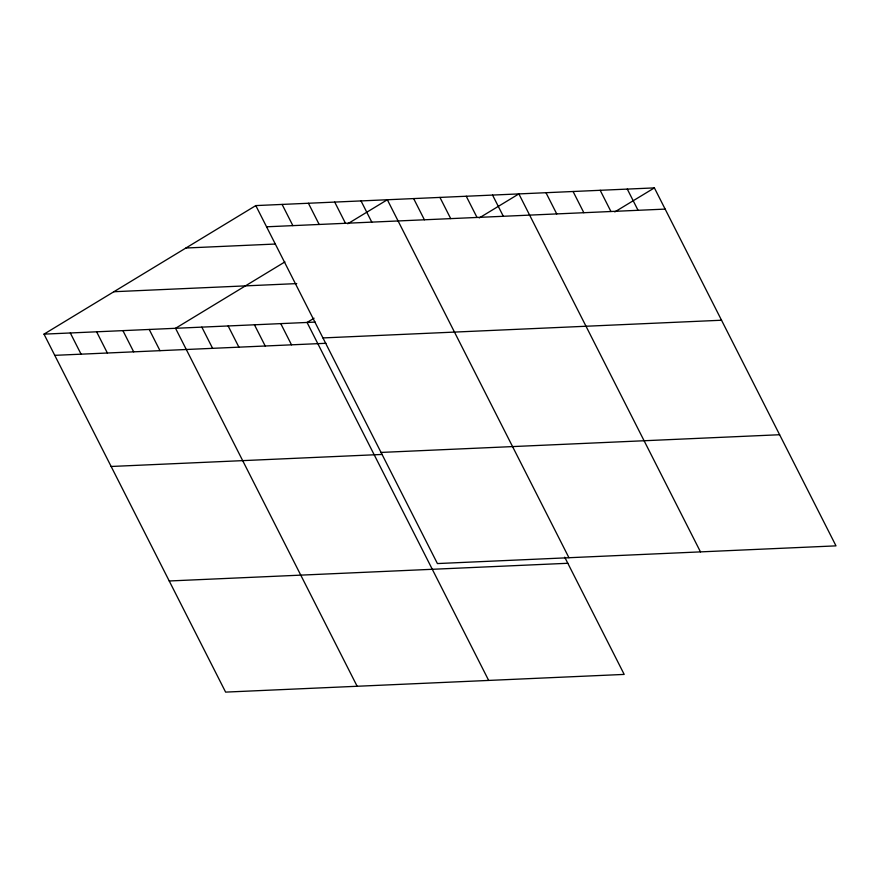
<?xml version="1.0" encoding="UTF-8"?>
<svg xmlns="http://www.w3.org/2000/svg" width="880" height="880" viewBox="0 0 880 880"><rect width="100%" height="100%" fill="white"/><g stroke="black" fill="none" stroke-linecap="round" stroke-linejoin="round"><path stroke-width="1.32" d="M564.729 557.183L624.195 674.41L225.61 692.109L44 334.136L255.805 205.59L654.39 187.891L836 545.864L437.415 563.563L255.805 205.59M284.922 261.91L175.538 328.295L357.148 686.268M347.732 223.784L387.332 199.749L568.942 557.722M314.061 318.208L307.065 322.454L488.675 680.427M479.259 217.943L518.87 193.908L700.48 551.881M614.779 211.926L654.39 187.891M266.563 226.798L665.148 209.099M185.911 248.017L275.352 244.035M113.894 291.72L296.725 283.602M44 334.136L315.205 322.091M322.938 337.931L721.534 320.232M54.758 355.344L325.963 343.299M381.029 452.43L779.614 434.731M111.144 466.477L382.338 454.432M169.235 580.976L567.82 563.277M627.286 189.09L638.044 210.298M600.182 190.289L610.94 211.497M573.078 191.499L583.836 212.707M545.974 192.698L556.732 213.906M492.558 195.074L503.327 216.282M466.257 196.24L477.015 217.448M439.945 197.417L450.703 218.625M413.644 198.583L424.402 219.791M361.031 200.915L371.789 222.123M334.719 202.092L345.477 223.3M308.418 203.258L319.176 224.466M282.106 204.424L292.864 225.632M280.764 323.62L291.522 344.828M254.452 324.786L265.21 345.994M228.151 325.963L238.909 347.171M201.839 327.129L212.597 348.337M149.226 329.461L159.984 350.669M122.925 330.638L133.683 351.846M96.613 331.804L107.371 353.012M70.312 332.97L81.07 354.178"/></g></svg>
